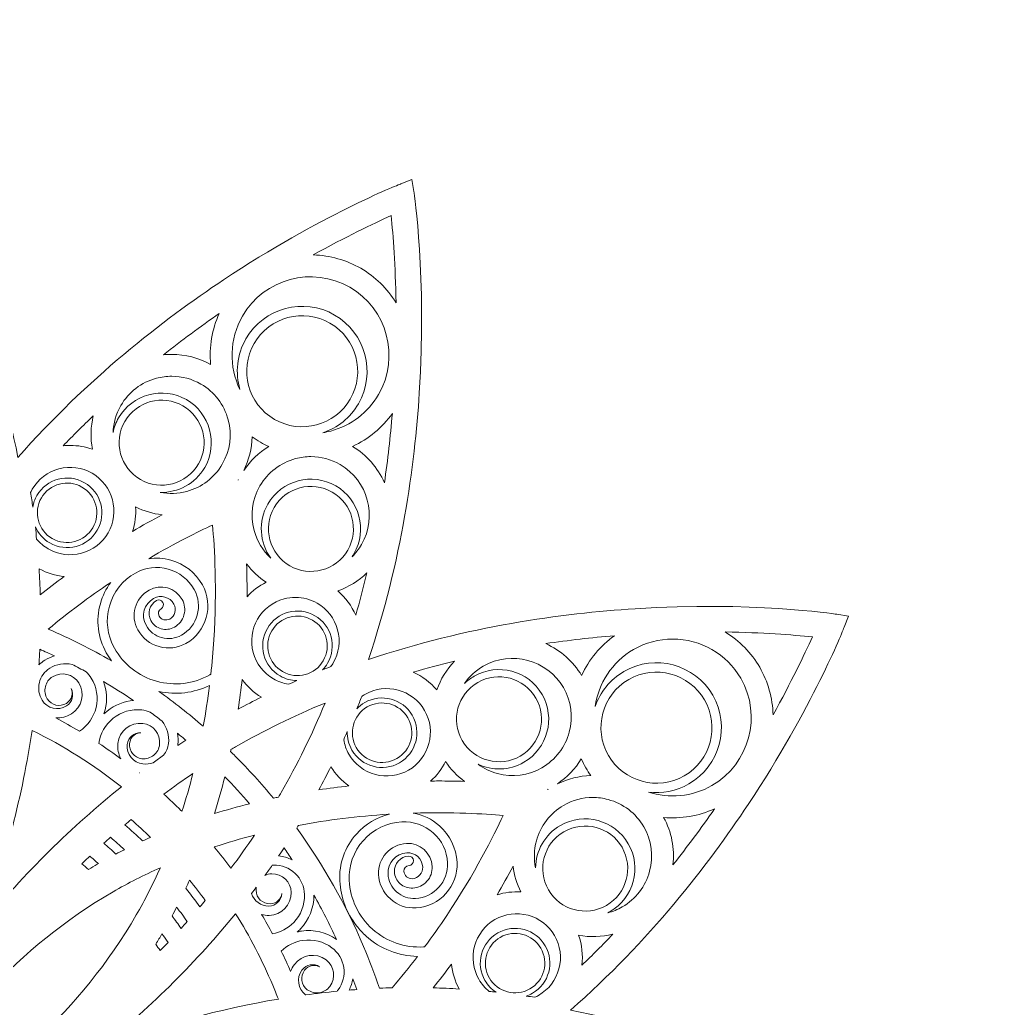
# Model space of a CAD drawing. Header units: millimetres. Extents: x -93 to 1481, y -1464 to 298.
# Drawn here: x 1165.3 to 1481.1, y -673.5 to -357.7 of the extents above; entities that cross this region are included whole.
import ezdxf

# ---------------------------------------------------------------- set-up
doc = ezdxf.new("R2010")
doc.units = ezdxf.units.MM
doc.header["$MEASUREMENT"] = 0
doc.layers.add('Layer 1', color=7, linetype='Continuous')

msp = doc.modelspace()

# ---------------------------------------------------------------- linework, layer by layer
at = {"layer": 'Layer 1', "lineweight": 0}
for points, knots in [([(1478.11, -736.31), (1477.25, -735.62), (1456.69, -719.22), (1423.19, -702.57), (1402.43, -692.26), (1373.94, -680.62), (1341.27, -674.07), (1366.29, -652.07), (1385.15, -627.74), (1397.96, -608.43), (1418.65, -577.26), (1428.25, -552.78), (1428.65, -551.75), (1428.65, -551.75), (1430.03, -548.2), (1430.03, -548.2), (1430.03, -548.2), (1426.27, -547.62), (1426.27, -547.62), (1425.18, -547.45), (1399.17, -543.52), (1361.83, -545.86), (1338.7, -547.3), (1308.21, -551.47), (1276.64, -562.13), (1287.3, -530.57), (1291.47, -500.07), (1292.92, -476.94), (1295.25, -439.6), (1291.33, -413.6), (1291.16, -412.51), (1291.16, -412.51), (1290.58, -408.74), (1290.58, -408.74), (1290.58, -408.74), (1287.03, -410.12), (1287.03, -410.12), (1286, -410.52), (1261.51, -420.12), (1230.34, -440.81), (1211.03, -453.63), (1186.71, -472.49), (1164.7, -497.51), (1158.15, -464.84), (1146.52, -436.34), (1136.2, -415.59), (1119.55, -382.09), (1103.15, -361.53), (1102.46, -360.67), (1102.46, -360.67), (1100.08, -357.7), (1100.08, -357.7), (1100.08, -357.7), (1097.69, -360.67), (1097.69, -360.67), (1097, -361.53), (1080.6, -382.09), (1063.95, -415.59), (1053.63, -436.34), (1042, -464.84), (1035.45, -497.51), (1013.44, -472.49), (989.12, -453.63), (969.81, -440.81), (938.64, -420.12), (914.15, -410.52), (913.13, -410.12), (913.13, -410.12), (909.58, -408.74), (909.58, -408.74), (909.58, -408.74), (908.99, -412.51), (908.99, -412.51), (908.83, -413.6), (904.9, -439.6), (907.23, -476.94), (908.68, -500.07), (912.85, -530.57), (923.51, -562.13), (891.94, -551.47), (861.45, -547.3), (838.32, -545.86), (800.98, -543.52), (774.97, -547.45), (773.88, -547.62), (773.88, -547.62), (770.12, -548.2), (770.12, -548.2), (770.12, -548.2), (771.5, -551.75), (771.5, -551.75), (771.9, -552.78), (781.5, -577.26), (802.19, -608.43), (815.01, -627.74), (833.86, -652.07), (858.88, -674.07), (826.21, -680.62), (797.72, -692.26), (776.96, -702.57), (743.46, -719.22), (722.9, -735.62), (722.04, -736.31), (722.04, -736.31), (719.08, -738.7), (719.08, -738.7), (719.08, -738.7), (722.04, -741.08), (722.04, -741.08), (722.9, -741.77), (743.46, -758.18), (776.96, -774.83), (806.03, -789.27), (850.27, -806.33), (899.92, -808.34), (899.92, -808.34), (945.86, -877.05), (945.86, -877.05), (945.86, -877.05), (945.86, -931.78), (945.86, -931.78), (945.86, -931.78), (945.94, -931.78), (945.94, -931.78), (945.94, -931.78), (945.94, -931.83), (945.94, -931.83), (945.94, -931.83), (963.04, -931.83), (963.04, -931.83), (963.04, -931.83), (963.04, -877.09), (963.04, -877.09), (963.04, -877.09), (969.84, -867.27), (969.84, -867.27), (969.83, -867.8), (969.83, -868.32), (969.83, -868.85), (969.83, -880.19), (972.42, -890.94), (977.6, -901.11), (982.79, -911.28), (990.42, -919.3), (1000.48, -925.17), (1001.13, -925.55), (1001.78, -925.92), (1002.44, -926.27), (1012.04, -931.45), (1022.84, -934.03), (1034.83, -934.03), (1046.62, -934.03), (1057.61, -931.37), (1067.8, -926.05), (1077.99, -920.74), (1085.86, -912.91), (1091.41, -902.56), (1092.78, -900.02), (1093.97, -897.4), (1095, -894.69), (1095.96, -897.28), (1097.07, -899.8), (1098.33, -902.25), (1103.62, -912.54), (1111.45, -920.4), (1121.82, -925.83), (1121.83, -925.84), (1121.84, -925.85), (1121.86, -925.85), (1121.87, -925.86), (1121.89, -925.87), (1121.9, -925.88), (1132.27, -931.31), (1143.81, -934.03), (1156.5, -934.03), (1165.9, -934.03), (1175.07, -932.34), (1184, -928.96), (1184.1, -928.93), (1184.19, -928.89), (1184.28, -928.85), (1184.28, -928.85), (1183.16, -931.78), (1183.16, -931.78), (1183.16, -931.78), (1183.26, -931.78), (1183.26, -931.78), (1183.26, -931.78), (1183.24, -931.83), (1183.24, -931.83), (1183.24, -931.83), (1201.4, -931.83), (1201.4, -931.83), (1201.4, -931.83), (1215.59, -892.69), (1215.59, -892.69), (1215.59, -892.69), (1269.56, -892.69), (1269.56, -892.69), (1269.56, -892.69), (1284.61, -931.78), (1284.61, -931.78), (1284.61, -931.78), (1284.68, -931.78), (1284.68, -931.78), (1284.68, -931.78), (1284.7, -931.83), (1284.7, -931.83), (1284.7, -931.83), (1304.18, -931.83), (1304.18, -931.83), (1304.18, -931.83), (1252.52, -805.6), (1252.52, -805.6), (1252.72, -805.63), (1252.92, -805.66), (1253.13, -805.69), (1253.12, -805.68), (1253.11, -805.67), (1253.1, -805.65), (1265.17, -807.47), (1277.72, -808.53), (1290.58, -808.53), (1344.12, -808.53), (1392.25, -790.2), (1423.19, -774.83), (1456.69, -758.18), (1477.25, -741.77), (1478.11, -741.08), (1478.11, -741.08), (1481.08, -738.7), (1481.08, -738.7), (1481.08, -738.7), (1478.11, -736.31), (1478.11, -736.31)], [0, 0, 0, 0, 1, 1, 1, 2, 2, 2, 3, 3, 3, 4, 4, 4, 5, 5, 5, 6, 6, 6, 7, 7, 7, 8, 8, 8, 9, 9, 9, 10, 10, 10, 11, 11, 11, 12, 12, 12, 13, 13, 13, 14, 14, 14, 15, 15, 15, 16, 16, 16, 17, 17, 17, 18, 18, 18, 19, 19, 19, 20, 20, 20, 21, 21, 21, 22, 22, 22, 23, 23, 23, 24, 24, 24, 25, 25, 25, 26, 26, 26, 27, 27, 27, 28, 28, 28, 29, 29, 29, 30, 30, 30, 31, 31, 31, 32, 32, 32, 33, 33, 33, 34, 34, 34, 35, 35, 35, 36, 36, 36, 37, 37, 37, 38, 38, 38, 39, 39, 39, 40, 40, 40, 41, 41, 41, 42, 42, 42, 43, 43, 43, 44, 44, 44, 45, 45, 45, 46, 46, 46, 47, 47, 47, 48, 48, 48, 49, 49, 49, 50, 50, 50, 51, 51, 51, 52, 52, 52, 53, 53, 53, 54, 54, 54, 55, 55, 55, 56, 56, 56, 57, 57, 57, 58, 58, 58, 59, 59, 59, 60, 60, 60, 61, 61, 61, 62, 62, 62, 63, 63, 63, 64, 64, 64, 65, 65, 65, 66, 66, 66, 67, 67, 67, 68, 68, 68, 69, 69, 69, 70, 70, 70, 71, 71, 71, 72, 72, 72, 73, 73, 73, 74, 74, 74, 75, 75, 75, 76, 76, 76, 77, 77, 77, 78, 78, 78, 78]), ([(1283.92, -420.27), (1284.58, -426.66), (1285.3, -436.17), (1285.48, -448.11), (1282.69, -443.58), (1278.79, -439.75), (1274.2, -437.1), (1269.6, -434.44), (1264.38, -432.98), (1259.04, -432.83), (1269.46, -427.02), (1278.06, -422.9), (1283.92, -420.27)], [0, 0, 0, 0, 1, 1, 1, 2, 2, 2, 3, 3, 3, 4, 4, 4, 4]), ([(1236.45, -452.34), (1243.36, -440.36), (1258.73, -436.25), (1270.7, -443.16), (1282.68, -450.07), (1286.8, -465.44), (1279.88, -477.41), (1276.54, -483.21), (1271.13, -487.35), (1264.65, -489.09), (1263.82, -489.31), (1262.98, -489.49), (1262.14, -489.63), (1266.75, -488.07), (1270.85, -484.9), (1273.47, -480.36), (1279.19, -470.45), (1275.78, -457.74), (1265.87, -452.02), (1255.97, -446.3), (1243.26, -449.71), (1237.54, -459.61), (1234.59, -464.71), (1234.07, -470.55), (1235.6, -475.79), (1232.12, -468.57), (1232.15, -459.8), (1236.45, -452.34)], [0, 0, 0, 0, 1, 1, 1, 2, 2, 2, 3, 3, 3, 4, 4, 4, 5, 5, 5, 6, 6, 6, 7, 7, 7, 8, 8, 8, 9, 9, 9, 9]), ([(1229, -451.53), (1226.68, -456.61), (1225.72, -462.25), (1226.24, -467.81), (1222.45, -465.71), (1218.16, -464.6), (1213.79, -464.6), (1212.92, -464.6), (1212.06, -464.64), (1211.2, -464.73), (1216.96, -460.17), (1222.92, -455.75), (1229, -451.53)], [0, 0, 0, 0, 1, 1, 1, 2, 2, 2, 3, 3, 3, 4, 4, 4, 4]), ([(1240.13, -461.11), (1245.03, -452.64), (1255.9, -449.72), (1264.37, -454.62), (1272.85, -459.51), (1275.76, -470.38), (1270.87, -478.86), (1265.98, -487.33), (1255.1, -490.24), (1246.63, -485.35), (1238.16, -480.46), (1235.24, -469.59), (1240.13, -461.11)], [0, 0, 0, 0, 1, 1, 1, 2, 2, 2, 3, 3, 3, 4, 4, 4, 4]), ([(1197.55, -480.94), (1200.04, -476.62), (1204.08, -473.52), (1208.92, -472.23), (1210.54, -471.79), (1212.18, -471.58), (1213.81, -471.58), (1217.05, -471.58), (1220.25, -472.43), (1223.13, -474.09), (1223.13, -474.09), (1223.13, -474.09), (1223.13, -474.09), (1227.45, -476.59), (1230.54, -480.63), (1231.84, -485.46), (1233.14, -490.3), (1232.48, -495.34), (1229.98, -499.67), (1227.48, -503.99), (1223.44, -507.09), (1218.61, -508.38), (1215.79, -509.14), (1212.91, -509.22), (1210.13, -508.68), (1215.78, -508.83), (1221.33, -505.97), (1224.35, -500.75), (1228.72, -493.17), (1226.12, -483.44), (1218.54, -479.06), (1210.96, -474.69), (1201.23, -477.29), (1196.85, -484.87), (1195.98, -486.38), (1195.39, -487.97), (1195.06, -489.58), (1195.17, -486.63), (1195.97, -483.67), (1197.55, -480.94)], [0, 0, 0, 0, 1, 1, 1, 2, 2, 2, 3, 3, 3, 4, 4, 4, 5, 5, 5, 6, 6, 6, 7, 7, 7, 8, 8, 8, 9, 9, 9, 10, 10, 10, 11, 11, 11, 12, 12, 12, 13, 13, 13, 13]), ([(1198.84, -486.02), (1202.58, -479.54), (1210.9, -477.31), (1217.39, -481.05), (1223.87, -484.8), (1226.1, -493.12), (1222.36, -499.6), (1218.61, -506.09), (1210.29, -508.32), (1203.81, -504.57), (1197.32, -500.83), (1195.09, -492.51), (1198.84, -486.02)], [0, 0, 0, 0, 1, 1, 1, 2, 2, 2, 3, 3, 3, 4, 4, 4, 4]), ([(1188.76, -484.21), (1187.9, -487.71), (1187.8, -491.33), (1188.46, -494.92), (1186.2, -494.1), (1183.83, -493.69), (1181.4, -493.69), (1180.64, -493.69), (1179.88, -493.73), (1179.12, -493.81), (1182.22, -490.58), (1185.45, -487.36), (1188.76, -484.21)], [0, 0, 0, 0, 1, 1, 1, 2, 2, 2, 3, 3, 3, 4, 4, 4, 4]), ([(1281.76, -505.59), (1279.66, -500.79), (1276.15, -496.76), (1271.58, -493.99), (1276.66, -491.66), (1281.06, -488.01), (1284.3, -483.46), (1283.69, -490.88), (1282.84, -498.29), (1281.76, -505.59)], [0, 0, 0, 0, 1, 1, 1, 2, 2, 2, 3, 3, 3, 3]), ([(1239.47, -490.94), (1240.33, -491.56), (1241.22, -492.13), (1242.13, -492.65), (1242.99, -493.15), (1243.89, -493.62), (1244.8, -494.03), (1241.63, -495.97), (1238.92, -498.56), (1236.85, -501.65), (1238.49, -498.31), (1239.39, -494.67), (1239.47, -490.94)], [0, 0, 0, 0, 1, 1, 1, 2, 2, 2, 3, 3, 3, 4, 4, 4, 4]), ([(1274.44, -525.34), (1273.59, -526.8), (1272.58, -528.1), (1271.44, -529.24), (1271.64, -528.93), (1271.85, -528.61), (1272.04, -528.28), (1276.41, -520.7), (1273.81, -510.98), (1266.23, -506.6), (1258.65, -502.22), (1248.92, -504.83), (1244.54, -512.41), (1241.32, -517.99), (1241.89, -524.74), (1245.44, -529.66), (1242.9, -527.29), (1241.07, -524.26), (1240.14, -520.82), (1238.85, -515.98), (1239.51, -510.94), (1242, -506.61), (1244.5, -502.29), (1248.54, -499.19), (1253.38, -497.9), (1254.98, -497.47), (1256.63, -497.25), (1258.27, -497.25), (1261.52, -497.25), (1264.74, -498.12), (1267.58, -499.76), (1276.52, -504.92), (1279.6, -516.39), (1274.44, -525.34)], [0, 0, 0, 0, 1, 1, 1, 2, 2, 2, 3, 3, 3, 4, 4, 4, 5, 5, 5, 6, 6, 6, 7, 7, 7, 8, 8, 8, 9, 9, 9, 10, 10, 10, 11, 11, 11, 11]), ([(1169.28, -507.67), (1171.15, -504.45), (1174.16, -502.14), (1177.76, -501.17), (1181.37, -500.21), (1185.13, -500.7), (1188.36, -502.56), (1195.02, -506.41), (1197.32, -514.97), (1193.47, -521.63), (1191.61, -524.86), (1188.59, -527.17), (1184.99, -528.13), (1181.38, -529.1), (1177.62, -528.61), (1174.39, -526.74), (1172.96, -525.92), (1171.7, -524.86), (1170.65, -523.59), (1170.53, -522.31), (1170.39, -521.02), (1170.24, -519.72), (1171.16, -521.8), (1172.72, -523.61), (1174.83, -524.84), (1180.14, -527.9), (1186.95, -526.07), (1190.01, -520.77), (1193.08, -515.46), (1191.25, -508.65), (1185.94, -505.59), (1180.64, -502.52), (1173.83, -504.35), (1170.76, -509.66), (1170.08, -510.84), (1169.64, -512.1), (1169.43, -513.38), (1169.21, -511.83), (1168.99, -510.27), (1168.74, -508.72), (1168.91, -508.35), (1169.09, -508), (1169.28, -507.67)], [0, 0, 0, 0, 1, 1, 1, 2, 2, 2, 3, 3, 3, 4, 4, 4, 5, 5, 5, 6, 6, 6, 7, 7, 7, 8, 8, 8, 9, 9, 9, 10, 10, 10, 11, 11, 11, 12, 12, 12, 13, 13, 13, 14, 14, 14, 14]), ([(1172.16, -510.46), (1174.78, -505.92), (1180.6, -504.36), (1185.14, -506.98), (1189.68, -509.6), (1191.24, -515.43), (1188.62, -519.96), (1186, -524.5), (1180.17, -526.06), (1175.63, -523.44), (1171.1, -520.82), (1169.53, -515), (1172.16, -510.46)], [0, 0, 0, 0, 1, 1, 1, 2, 2, 2, 3, 3, 3, 4, 4, 4, 4]), ([(1235.03, -504.78), (1235.06, -504.73), (1235.1, -504.68), (1235.13, -504.63), (1235.11, -504.68), (1235.08, -504.72), (1235.06, -504.77), (1235.06, -504.77), (1235.03, -504.78), (1235.03, -504.78)], [0, 0, 0, 0, 1, 1, 1, 2, 2, 2, 3, 3, 3, 3]), ([(1251.5, -532.11), (1245.02, -528.36), (1242.79, -520.04), (1246.53, -513.56), (1250.27, -507.07), (1258.59, -504.84), (1265.08, -508.59), (1271.56, -512.33), (1273.79, -520.65), (1270.05, -527.14), (1266.31, -533.62), (1257.98, -535.85), (1251.5, -532.11)], [0, 0, 0, 0, 1, 1, 1, 2, 2, 2, 3, 3, 3, 4, 4, 4, 4]), ([(1202.29, -513.33), (1204.94, -514.65), (1207.8, -515.5), (1210.73, -515.84), (1207.59, -517.52), (1204.44, -519.3), (1201.32, -521.14), (1202.14, -518.62), (1202.47, -515.98), (1202.29, -513.33)], [0, 0, 0, 0, 1, 1, 1, 2, 2, 2, 3, 3, 3, 3]), ([(1202.22, -534.45), (1205.43, -532.64), (1209.15, -532.2), (1212.7, -533.19), (1216.24, -534.19), (1219.19, -536.5), (1221, -539.71), (1223.89, -544.87), (1222.06, -551.42), (1216.9, -554.32), (1214.97, -555.41), (1212.73, -555.68), (1210.6, -555.08), (1208.47, -554.48), (1206.7, -553.09), (1205.62, -551.16), (1203.91, -548.12), (1204.99, -544.25), (1208.03, -542.55), (1210.32, -541.26), (1213.23, -542.07), (1214.52, -544.36), (1214.98, -545.18), (1215.09, -546.13), (1214.84, -547.03), (1214.59, -547.93), (1214, -548.68), (1213.18, -549.14), (1212.59, -549.47), (1211.92, -549.55), (1211.27, -549.37), (1210.63, -549.19), (1210.09, -548.77), (1209.76, -548.18), (1209.3, -547.36), (1209.6, -546.32), (1210.42, -545.86), (1211.14, -545.46), (1211.39, -544.54), (1210.99, -543.82), (1210.58, -543.1), (1209.67, -542.84), (1208.95, -543.25), (1206.68, -544.52), (1205.88, -547.39), (1207.15, -549.65), (1207.87, -550.94), (1209.05, -551.86), (1210.46, -552.26), (1211.88, -552.66), (1213.37, -552.48), (1214.65, -551.76), (1216.16, -550.91), (1217.26, -549.51), (1217.73, -547.84), (1218.2, -546.17), (1217.99, -544.41), (1217.13, -542.89), (1215.04, -539.16), (1210.3, -537.83), (1206.56, -539.93), (1202.08, -542.45), (1200.48, -548.15), (1203, -552.63), (1204.48, -555.26), (1206.89, -557.15), (1209.79, -557.97), (1212.7, -558.78), (1215.74, -558.42), (1218.37, -556.94), (1224.97, -553.23), (1227.32, -544.84), (1223.61, -538.24), (1221.41, -534.33), (1217.83, -531.51), (1213.51, -530.3), (1211.17, -529.65), (1208.78, -529.51), (1206.45, -529.87), (1215.03, -524.81), (1222.25, -521.24), (1226.86, -519.11), (1227.51, -526.3), (1228.28, -539.56), (1227.26, -555.76), (1227.02, -559.47), (1226.7, -563.17), (1226.3, -566.84), (1226.19, -566.88), (1226.08, -566.92), (1225.98, -566.97), (1220.77, -569.9), (1214.73, -570.63), (1208.97, -569.01), (1203.21, -567.4), (1198.43, -563.64), (1195.5, -558.43), (1193.19, -554.33), (1192.62, -549.57), (1193.89, -545.05), (1195.16, -540.52), (1198.12, -536.75), (1202.22, -534.45)], [0, 0, 0, 0, 1, 1, 1, 2, 2, 2, 3, 3, 3, 4, 4, 4, 5, 5, 5, 6, 6, 6, 7, 7, 7, 8, 8, 8, 9, 9, 9, 10, 10, 10, 11, 11, 11, 12, 12, 12, 13, 13, 13, 14, 14, 14, 15, 15, 15, 16, 16, 16, 17, 17, 17, 18, 18, 18, 19, 19, 19, 20, 20, 20, 21, 21, 21, 22, 22, 22, 23, 23, 23, 24, 24, 24, 25, 25, 25, 26, 26, 26, 27, 27, 27, 28, 28, 28, 29, 29, 29, 30, 30, 30, 31, 31, 31, 32, 32, 32, 33, 33, 33, 34, 34, 34, 34]), ([(1171.42, -533.1), (1173.94, -534.46), (1176.68, -535.29), (1179.49, -535.54), (1176.88, -537.45), (1174.31, -539.43), (1171.8, -541.42), (1171.72, -538.68), (1171.6, -535.89), (1171.42, -533.1)], [0, 0, 0, 0, 1, 1, 1, 2, 2, 2, 3, 3, 3, 3]), ([(1237.75, -531.56), (1239.48, -533.84), (1241.6, -535.82), (1244.01, -537.42), (1241.69, -538.56), (1239.61, -540.12), (1237.87, -542.03), (1237.9, -538.52), (1237.86, -535.02), (1237.75, -531.56)], [0, 0, 0, 0, 1, 1, 1, 2, 2, 2, 3, 3, 3, 3]), ([(1266.87, -540.19), (1270.36, -538.94), (1273.55, -536.95), (1276.19, -534.38), (1275.09, -538.96), (1273.88, -543.49), (1272.6, -547.91), (1271.32, -544.94), (1269.36, -542.29), (1266.87, -540.19)], [0, 0, 0, 0, 1, 1, 1, 2, 2, 2, 3, 3, 3, 3]), ([(1174.39, -552.37), (1180.7, -547.12), (1187.39, -542.12), (1194.31, -537.49), (1192.83, -539.49), (1191.7, -541.77), (1191.01, -544.24), (1189.52, -549.54), (1190.19, -555.1), (1192.88, -559.9), (1193.4, -560.82), (1193.97, -561.7), (1194.59, -562.53), (1188.08, -558.76), (1181.34, -555.37), (1174.39, -552.37)], [0, 0, 0, 0, 1, 1, 1, 2, 2, 2, 3, 3, 3, 4, 4, 4, 5, 5, 5, 5]), ([(1263.62, -563.27), (1266.68, -557.96), (1264.86, -551.15), (1259.55, -548.09), (1254.25, -545.02), (1247.44, -546.85), (1244.37, -552.15), (1241.31, -557.46), (1243.13, -564.27), (1248.44, -567.33), (1250.13, -568.31), (1251.97, -568.79), (1253.8, -568.82), (1252.91, -569.2), (1252.03, -569.59), (1251.15, -569.99), (1249.46, -569.72), (1247.84, -569.15), (1246.35, -568.29), (1243.12, -566.43), (1240.82, -563.41), (1239.85, -559.81), (1238.88, -556.2), (1239.38, -552.44), (1241.24, -549.21), (1243.1, -545.99), (1246.11, -543.68), (1249.72, -542.72), (1250.92, -542.39), (1252.14, -542.23), (1253.37, -542.23), (1255.79, -542.23), (1258.19, -542.88), (1260.31, -544.1), (1263.54, -545.96), (1265.84, -548.98), (1266.81, -552.58), (1267.78, -556.19), (1267.28, -559.95), (1265.42, -563.18), (1265.42, -563.18), (1265.42, -563.18), (1265.42, -563.18), (1265.2, -563.56), (1264.95, -563.95), (1264.67, -564.33), (1263.79, -564.67), (1262.92, -565.02), (1262.04, -565.37), (1262.64, -564.75), (1263.17, -564.04), (1263.62, -563.27)], [0, 0, 0, 0, 1, 1, 1, 2, 2, 2, 3, 3, 3, 4, 4, 4, 5, 5, 5, 6, 6, 6, 7, 7, 7, 8, 8, 8, 9, 9, 9, 10, 10, 10, 11, 11, 11, 12, 12, 12, 13, 13, 13, 14, 14, 14, 15, 15, 15, 16, 16, 16, 17, 17, 17, 17]), ([(1249.24, -565.94), (1244.7, -563.32), (1243.14, -557.5), (1245.76, -552.96), (1248.38, -548.42), (1254.21, -546.86), (1258.75, -549.48), (1263.29, -552.1), (1264.85, -557.92), (1262.23, -562.46), (1259.61, -567), (1253.78, -568.56), (1249.24, -565.94)], [0, 0, 0, 0, 1, 1, 1, 2, 2, 2, 3, 3, 3, 4, 4, 4, 4]), ([(1355.31, -554.47), (1350.76, -557.71), (1347.12, -562.11), (1344.78, -567.19), (1342.1, -562.72), (1338.04, -559.15), (1333.29, -557), (1340.56, -555.93), (1347.93, -555.08), (1355.31, -554.47)], [0, 0, 0, 0, 1, 1, 1, 2, 2, 2, 3, 3, 3, 3]), ([(1361.36, -558.89), (1365.16, -556.7), (1369.48, -555.54), (1373.85, -555.54), (1382.81, -555.54), (1391.15, -560.34), (1395.61, -568.07), (1402.53, -580.04), (1398.41, -595.41), (1386.43, -602.32), (1380.03, -606.02), (1372.65, -606.56), (1366.11, -604.43), (1370.45, -604.98), (1374.99, -604.17), (1379.06, -601.82), (1388.97, -596.1), (1392.37, -583.39), (1386.65, -573.48), (1380.93, -563.58), (1368.22, -560.17), (1358.31, -565.89), (1353.81, -568.49), (1350.65, -572.54), (1349.08, -577.11), (1350.13, -569.74), (1354.42, -562.9), (1361.36, -558.89)], [0, 0, 0, 0, 1, 1, 1, 2, 2, 2, 3, 3, 3, 4, 4, 4, 5, 5, 5, 6, 6, 6, 7, 7, 7, 8, 8, 8, 9, 9, 9, 9]), ([(1418.5, -554.86), (1415.88, -560.72), (1411.75, -569.31), (1405.94, -579.74), (1405.79, -574.42), (1404.32, -569.16), (1401.67, -564.57), (1399.03, -559.98), (1395.2, -556.08), (1390.66, -553.29), (1402.61, -553.47), (1412.11, -554.2), (1418.5, -554.86)], [0, 0, 0, 0, 1, 1, 1, 2, 2, 2, 3, 3, 3, 4, 4, 4, 4]), ([(1171.66, -558.82), (1173.24, -559.5), (1174.81, -560.21), (1176.36, -560.93), (1175.29, -561.25), (1174.25, -561.71), (1173.27, -562.31), (1172.58, -562.74), (1171.96, -563.23), (1171.39, -563.79), (1171.5, -562.13), (1171.59, -560.47), (1171.66, -558.82)], [0, 0, 0, 0, 1, 1, 1, 2, 2, 2, 3, 3, 3, 4, 4, 4, 4]), ([(1313.37, -564.21), (1322.31, -559.05), (1333.78, -562.12), (1338.94, -571.07), (1341.44, -575.39), (1342.1, -580.43), (1340.81, -585.27), (1339.51, -590.11), (1336.41, -594.15), (1332.09, -596.64), (1327.77, -599.14), (1322.72, -599.8), (1317.88, -598.51), (1315.62, -597.9), (1313.53, -596.89), (1311.69, -595.56), (1316.23, -597.66), (1321.68, -597.6), (1326.32, -594.92), (1333.9, -590.54), (1336.51, -580.81), (1332.13, -573.23), (1327.76, -565.65), (1318.03, -563.05), (1310.45, -567.42), (1309.29, -568.09), (1308.25, -568.89), (1307.33, -569.78), (1308.86, -567.56), (1310.89, -565.64), (1313.37, -564.21)], [0, 0, 0, 0, 1, 1, 1, 2, 2, 2, 3, 3, 3, 4, 4, 4, 5, 5, 5, 6, 6, 6, 7, 7, 7, 8, 8, 8, 9, 9, 9, 10, 10, 10, 10]), ([(1184.31, -584.98), (1181.85, -583.5), (1179.35, -582.09), (1176.81, -580.74), (1178.49, -580.83), (1180.21, -580.42), (1181.75, -579.47), (1185.14, -577.39), (1186.19, -572.94), (1184.11, -569.55), (1182.35, -566.7), (1178.61, -565.81), (1175.76, -567.57), (1174.58, -568.29), (1173.76, -569.43), (1173.45, -570.77), (1173.13, -572.11), (1173.35, -573.49), (1174.07, -574.66), (1175.35, -576.74), (1178.08, -577.39), (1180.16, -576.11), (1181.03, -575.57), (1181.65, -574.72), (1181.88, -573.73), (1182.07, -572.93), (1182, -572.12), (1181.7, -571.38), (1182.72, -573.32), (1182.07, -575.75), (1180.18, -576.92), (1177.53, -578.55), (1174.05, -577.73), (1172.42, -575.08), (1171.38, -573.39), (1171.06, -571.4), (1171.52, -569.47), (1171.97, -567.54), (1173.16, -565.91), (1174.84, -564.86), (1176.99, -563.54), (1179.51, -563.12), (1181.96, -563.65), (1183.49, -564.42), (1185, -565.22), (1186.5, -566.03), (1187.12, -566.61), (1187.67, -567.28), (1188.13, -568.02), (1189.87, -570.85), (1190.41, -574.19), (1189.64, -577.42), (1188.9, -580.56), (1187.01, -583.23), (1184.31, -584.98)], [0, 0, 0, 0, 1, 1, 1, 2, 2, 2, 3, 3, 3, 4, 4, 4, 5, 5, 5, 6, 6, 6, 7, 7, 7, 8, 8, 8, 9, 9, 9, 10, 10, 10, 11, 11, 11, 12, 12, 12, 13, 13, 13, 14, 14, 14, 15, 15, 15, 16, 16, 16, 17, 17, 17, 18, 18, 18, 18]), ([(1304.13, -562.65), (1301.63, -565.25), (1299.73, -568.34), (1298.51, -571.78), (1296.46, -569.35), (1293.87, -567.42), (1290.97, -566.14), (1295.28, -564.89), (1299.68, -563.72), (1304.13, -562.65)], [0, 0, 0, 0, 1, 1, 1, 2, 2, 2, 3, 3, 3, 3]), ([(1359.81, -568.49), (1368.29, -563.59), (1379.16, -566.51), (1384.05, -574.98), (1388.95, -583.46), (1386.03, -594.33), (1377.56, -599.22), (1369.09, -604.11), (1358.21, -601.2), (1353.32, -592.73), (1348.43, -584.25), (1351.34, -573.38), (1359.81, -568.49)], [0, 0, 0, 0, 1, 1, 1, 2, 2, 2, 3, 3, 3, 4, 4, 4, 4]), ([(1236.3, -568.43), (1237.94, -570.71), (1240.02, -572.64), (1242.45, -574.11), (1239.95, -575.36), (1237.48, -576.64), (1235.06, -577.95), (1235.53, -574.81), (1235.95, -571.62), (1236.3, -568.43)], [0, 0, 0, 0, 1, 1, 1, 2, 2, 2, 3, 3, 3, 3]), ([(1311.6, -569.41), (1318.08, -565.67), (1326.4, -567.9), (1330.15, -574.38), (1333.89, -580.87), (1331.66, -589.19), (1325.17, -592.93), (1318.69, -596.67), (1310.37, -594.44), (1306.63, -587.96), (1302.88, -581.48), (1305.11, -573.15), (1311.6, -569.41)], [0, 0, 0, 0, 1, 1, 1, 2, 2, 2, 3, 3, 3, 4, 4, 4, 4]), ([(1192, -569.14), (1195.27, -571.06), (1198.48, -573.07), (1201.63, -575.19), (1198.58, -575.43), (1195.67, -576.58), (1193.23, -578.53), (1192.86, -578.83), (1192.51, -579.14), (1192.17, -579.46), (1192.32, -579.02), (1192.45, -578.57), (1192.56, -578.11), (1193.28, -575.09), (1193.08, -571.98), (1192, -569.14)], [0, 0, 0, 0, 1, 1, 1, 2, 2, 2, 3, 3, 3, 4, 4, 4, 5, 5, 5, 5]), ([(1223.89, -583.42), (1219.33, -579.48), (1214.61, -575.77), (1209.72, -572.28), (1215.2, -573.46), (1220.83, -572.8), (1225.88, -570.4), (1225.33, -574.78), (1224.67, -579.14), (1223.89, -583.42)], [0, 0, 0, 0, 1, 1, 1, 2, 2, 2, 3, 3, 3, 3]), ([(1294.6, -578.34), (1298.45, -585.01), (1296.16, -593.56), (1289.49, -597.41), (1286.26, -599.27), (1282.5, -599.77), (1278.89, -598.8), (1275.29, -597.83), (1272.28, -595.52), (1270.41, -592.3), (1269.59, -590.87), (1269.03, -589.32), (1268.75, -587.7), (1269.15, -586.83), (1269.53, -585.94), (1269.92, -585.06), (1269.85, -587.08), (1270.31, -589.14), (1271.4, -591.02), (1274.46, -596.33), (1281.27, -598.15), (1286.58, -595.09), (1291.89, -592.02), (1293.71, -585.21), (1290.65, -579.91), (1287.58, -574.6), (1280.77, -572.78), (1275.47, -575.84), (1274.52, -576.38), (1273.69, -577.05), (1272.98, -577.8), (1273.51, -576.49), (1274.03, -575.18), (1274.53, -573.86), (1274.86, -573.63), (1275.19, -573.42), (1275.53, -573.23), (1275.53, -573.23), (1275.53, -573.23), (1275.53, -573.23), (1282.19, -569.38), (1290.75, -571.67), (1294.6, -578.34)], [0, 0, 0, 0, 1, 1, 1, 2, 2, 2, 3, 3, 3, 4, 4, 4, 5, 5, 5, 6, 6, 6, 7, 7, 7, 8, 8, 8, 9, 9, 9, 10, 10, 10, 11, 11, 11, 12, 12, 12, 13, 13, 13, 14, 14, 14, 14]), ([(1276.27, -577.23), (1280.81, -574.61), (1286.63, -576.17), (1289.25, -580.71), (1291.88, -585.25), (1290.31, -591.08), (1285.78, -593.7), (1281.24, -596.32), (1275.41, -594.76), (1272.79, -590.22), (1270.17, -585.68), (1271.73, -579.85), (1276.27, -577.23)], [0, 0, 0, 0, 1, 1, 1, 2, 2, 2, 3, 3, 3, 4, 4, 4, 4]), ([(1197.54, -593.77), (1195.25, -592.09), (1192.93, -590.47), (1190.56, -588.91), (1190.99, -585.73), (1192.59, -582.89), (1195.1, -580.87), (1197.7, -578.79), (1200.94, -577.85), (1204.25, -578.21), (1205.19, -578.32), (1206.09, -578.55), (1206.94, -578.91), (1208.18, -579.81), (1209.41, -580.73), (1210.63, -581.66), (1210.66, -581.7), (1210.69, -581.73), (1210.72, -581.77), (1212.34, -583.78), (1213.07, -586.3), (1212.79, -588.87), (1212.63, -590.28), (1212.08, -591.58), (1211.22, -592.67), (1210.1, -593.45), (1208.98, -594.25), (1207.87, -595.05), (1206.83, -595.42), (1205.72, -595.56), (1204.6, -595.43), (1201.51, -595.09), (1199.27, -592.3), (1199.61, -589.21), (1199.85, -587), (1201.78, -585.37), (1203.97, -585.46), (1203.17, -585.5), (1202.4, -585.79), (1201.77, -586.3), (1200.97, -586.94), (1200.46, -587.86), (1200.35, -588.88), (1200.08, -591.3), (1201.84, -593.49), (1204.26, -593.76), (1205.63, -593.91), (1206.98, -593.52), (1208.05, -592.66), (1209.13, -591.8), (1209.8, -590.57), (1209.95, -589.2), (1210.32, -585.87), (1207.91, -582.87), (1204.58, -582.5), (1200.63, -582.07), (1197.06, -584.93), (1196.63, -588.88), (1196.44, -590.63), (1196.79, -592.31), (1197.54, -593.77)], [0, 0, 0, 0, 1, 1, 1, 2, 2, 2, 3, 3, 3, 4, 4, 4, 5, 5, 5, 6, 6, 6, 7, 7, 7, 8, 8, 8, 9, 9, 9, 10, 10, 10, 11, 11, 11, 12, 12, 12, 13, 13, 13, 14, 14, 14, 15, 15, 15, 16, 16, 16, 17, 17, 17, 18, 18, 18, 19, 19, 19, 20, 20, 20, 20]), ([(1232.74, -590.85), (1233.23, -590.57), (1233.71, -590.28), (1234.19, -590), (1243.14, -584.84), (1252.75, -580.13), (1262.79, -575.98), (1258.65, -586.03), (1253.93, -595.64), (1248.77, -604.58), (1248.49, -605.07), (1248.21, -605.55), (1247.92, -606.03), (1247.42, -606.14), (1246.89, -606.25), (1246.33, -606.37), (1242.47, -601.71), (1238.35, -597.19), (1234.08, -592.91), (1233.62, -592.45), (1233.14, -591.98), (1232.61, -591.47), (1232.66, -591.26), (1232.7, -591.06), (1232.74, -590.85)], [0, 0, 0, 0, 1, 1, 1, 2, 2, 2, 3, 3, 3, 4, 4, 4, 5, 5, 5, 6, 6, 6, 7, 7, 7, 8, 8, 8, 8]), ([(1169.19, -584.71), (1179.31, -589.69), (1188.91, -595.74), (1197.75, -602.74), (1181.95, -615.35), (1166.92, -630.22), (1153.01, -647.01), (1160.77, -626.08), (1166.21, -605.16), (1169.19, -584.71)], [0, 0, 0, 0, 1, 1, 1, 2, 2, 2, 3, 3, 3, 3]), ([(1218.32, -587.88), (1217.45, -588.44), (1216.58, -589.02), (1215.72, -589.6), (1215.74, -589.46), (1215.76, -589.33), (1215.77, -589.19), (1215.9, -587.99), (1215.86, -586.8), (1215.66, -585.65), (1216.56, -586.38), (1217.44, -587.12), (1218.32, -587.88)], [0, 0, 0, 0, 1, 1, 1, 2, 2, 2, 3, 3, 3, 4, 4, 4, 4]), ([(1270.43, -602.46), (1267.21, -602.82), (1264, -603.24), (1260.83, -603.72), (1262.13, -601.3), (1263.42, -598.82), (1264.66, -596.32), (1266.16, -598.76), (1268.12, -600.84), (1270.43, -602.46)], [0, 0, 0, 0, 1, 1, 1, 2, 2, 2, 3, 3, 3, 3]), ([(1307.34, -601.03), (1304.59, -600.94), (1301.81, -600.89), (1299.02, -600.89), (1298.2, -600.89), (1297.37, -600.9), (1296.53, -600.91), (1298.51, -599.14), (1300.11, -597.02), (1301.28, -594.64), (1302.92, -597.1), (1304.97, -599.26), (1307.34, -601.03)], [0, 0, 0, 0, 1, 1, 1, 2, 2, 2, 3, 3, 3, 4, 4, 4, 4]), ([(1337.05, -601.8), (1340.14, -599.72), (1342.74, -597.01), (1344.68, -593.83), (1345.11, -594.79), (1345.59, -595.73), (1346.12, -596.64), (1346.62, -597.51), (1347.16, -598.36), (1347.75, -599.18), (1344.03, -599.27), (1340.39, -600.16), (1337.05, -601.8)], [0, 0, 0, 0, 1, 1, 1, 2, 2, 2, 3, 3, 3, 4, 4, 4, 4]), ([(1203.37, -598.26), (1203.41, -598.27), (1203.44, -598.28), (1203.48, -598.29), (1203.47, -598.3), (1203.45, -598.31), (1203.44, -598.32), (1203.42, -598.3), (1203.39, -598.28), (1203.37, -598.26)], [0, 0, 0, 0, 1, 1, 1, 2, 2, 2, 3, 3, 3, 3]), ([(1220.58, -598.51), (1219.53, -602.62), (1218.35, -606.67), (1217.07, -610.62), (1216.95, -610.5), (1216.84, -610.39), (1216.72, -610.27), (1214.97, -608.51), (1213.14, -606.77), (1211.3, -605.08), (1214.36, -602.81), (1217.47, -600.6), (1220.58, -598.51)], [0, 0, 0, 0, 1, 1, 1, 2, 2, 2, 3, 3, 3, 4, 4, 4, 4]), ([(1227.47, -611.31), (1228.66, -607.46), (1229.77, -603.51), (1230.76, -599.52), (1233.48, -602.31), (1236.14, -605.2), (1238.68, -608.16), (1234.87, -609.12), (1231.12, -610.17), (1227.47, -611.31)], [0, 0, 0, 0, 1, 1, 1, 2, 2, 2, 3, 3, 3, 3]), ([(1366.47, -629.73), (1365.18, -634.57), (1362.08, -638.61), (1357.76, -641.1), (1356.28, -641.96), (1354.73, -642.58), (1353.15, -642.99), (1353.39, -642.87), (1353.62, -642.74), (1353.86, -642.61), (1361.44, -638.23), (1364.04, -628.51), (1359.67, -620.92), (1355.29, -613.34), (1345.56, -610.74), (1337.98, -615.11), (1332.97, -618.01), (1330.13, -623.24), (1330.05, -628.65), (1329.48, -625.84), (1329.55, -622.9), (1330.32, -620.04), (1331.61, -615.2), (1334.71, -611.17), (1339.03, -608.67), (1341.88, -607.03), (1345.1, -606.16), (1348.35, -606.16), (1349.99, -606.16), (1351.63, -606.38), (1353.24, -606.81), (1358.08, -608.1), (1362.12, -611.2), (1364.61, -615.52), (1367.11, -619.85), (1367.77, -624.89), (1366.47, -629.73)], [0, 0, 0, 0, 1, 1, 1, 2, 2, 2, 3, 3, 3, 4, 4, 4, 5, 5, 5, 6, 6, 6, 7, 7, 7, 8, 8, 8, 9, 9, 9, 10, 10, 10, 11, 11, 11, 12, 12, 12, 12]), ([(1333.9, -603.6), (1333.96, -603.57), (1334.02, -603.54), (1334.07, -603.52), (1334.03, -603.55), (1333.98, -603.57), (1333.94, -603.6), (1333.94, -603.6), (1333.9, -603.6), (1333.9, -603.6)], [0, 0, 0, 0, 1, 1, 1, 2, 2, 2, 3, 3, 3, 3]), ([(1280.18, -667.1), (1278.66, -662.61), (1276.97, -658.14), (1275.13, -653.8), (1269.46, -640.4), (1262.27, -627.67), (1253.76, -615.94), (1253.94, -615.66), (1254.11, -615.37), (1254.29, -615.08), (1263.65, -613.33), (1273.31, -612.13), (1283.01, -611.52), (1283.15, -611.51), (1283.29, -611.5), (1283.43, -611.49), (1279.36, -612.47), (1275.67, -614.66), (1272.81, -617.84), (1269.1, -621.98), (1267.22, -627.31), (1267.51, -632.84), (1267.8, -638.14), (1269.67, -643.11), (1272.88, -647.19), (1273.8, -648.36), (1274.83, -649.46), (1275.96, -650.47), (1280.52, -654.55), (1286.27, -656.8), (1292.34, -656.94), (1289.71, -660.37), (1287.01, -663.72), (1284.24, -666.95), (1282.93, -666.99), (1281.59, -667.03), (1280.18, -667.1)], [0, 0, 0, 0, 1, 1, 1, 2, 2, 2, 3, 3, 3, 4, 4, 4, 5, 5, 5, 6, 6, 6, 7, 7, 7, 8, 8, 8, 9, 9, 9, 10, 10, 10, 11, 11, 11, 12, 12, 12, 12]), ([(1289.47, -624.89), (1286.86, -625.04), (1284.85, -627.28), (1284.98, -629.89), (1285.06, -631.37), (1285.71, -632.73), (1286.82, -633.72), (1287.92, -634.7), (1289.34, -635.2), (1290.82, -635.11), (1292.57, -635.01), (1294.18, -634.24), (1295.36, -632.93), (1296.53, -631.63), (1297.12, -629.94), (1297.03, -628.2), (1296.8, -623.89), (1293.11, -620.59), (1288.8, -620.84), (1283.62, -621.13), (1279.63, -625.58), (1279.91, -630.75), (1280.07, -633.78), (1281.4, -636.56), (1283.66, -638.58), (1285.92, -640.6), (1288.84, -641.62), (1291.87, -641.45), (1299.49, -641.01), (1305.36, -634.47), (1304.96, -626.86), (1304.72, -622.35), (1302.74, -618.21), (1299.38, -615.2), (1296.97, -613.05), (1294.06, -611.67), (1290.95, -611.15), (1303.51, -610.75), (1313.69, -611.38), (1319.67, -611.92), (1316.64, -618.47), (1310.67, -630.34), (1301.69, -643.86), (1299.41, -647.28), (1297.05, -650.64), (1294.61, -653.92), (1294.5, -653.9), (1294.39, -653.89), (1294.27, -653.9), (1288.25, -654.24), (1282.46, -652.22), (1277.98, -648.21), (1273.5, -644.2), (1270.85, -638.68), (1270.53, -632.67), (1270.28, -627.94), (1271.89, -623.39), (1275.06, -619.85), (1278.24, -616.32), (1282.59, -614.22), (1287.33, -613.95), (1291.03, -613.74), (1294.59, -614.99), (1297.36, -617.46), (1300.12, -619.92), (1301.74, -623.32), (1301.94, -627.03), (1302.26, -632.98), (1297.67, -638.09), (1291.71, -638.43), (1289.48, -638.56), (1287.34, -637.81), (1285.68, -636.33), (1284.02, -634.85), (1283.05, -632.8), (1282.93, -630.58), (1282.74, -627.07), (1285.45, -624.05), (1288.96, -623.85), (1291.6, -623.7), (1293.87, -625.73), (1294.01, -628.37), (1294.06, -629.31), (1293.74, -630.22), (1293.11, -630.92), (1292.47, -631.63), (1291.61, -632.04), (1290.66, -632.1), (1289.99, -632.14), (1289.34, -631.91), (1288.84, -631.46), (1288.34, -631.01), (1288.04, -630.39), (1288, -629.72), (1287.95, -628.77), (1288.68, -627.96), (1289.63, -627.91), (1290.47, -627.86), (1291.11, -627.15), (1291.06, -626.31), (1291.02, -625.48), (1290.31, -624.84), (1289.47, -624.89)], [0, 0, 0, 0, 1, 1, 1, 2, 2, 2, 3, 3, 3, 4, 4, 4, 5, 5, 5, 6, 6, 6, 7, 7, 7, 8, 8, 8, 9, 9, 9, 10, 10, 10, 11, 11, 11, 12, 12, 12, 13, 13, 13, 14, 14, 14, 15, 15, 15, 16, 16, 16, 17, 17, 17, 18, 18, 18, 19, 19, 19, 20, 20, 20, 21, 21, 21, 22, 22, 22, 23, 23, 23, 24, 24, 24, 25, 25, 25, 26, 26, 26, 27, 27, 27, 28, 28, 28, 29, 29, 29, 30, 30, 30, 31, 31, 31, 32, 32, 32, 33, 33, 33, 34, 34, 34, 34]), ([(1373.97, -627.66), (1374.56, -622.45), (1373.53, -617.21), (1370.96, -612.53), (1376.53, -613.05), (1382.16, -612.09), (1387.24, -609.77), (1383, -615.89), (1378.56, -621.88), (1373.97, -627.66)], [0, 0, 0, 0, 1, 1, 1, 2, 2, 2, 3, 3, 3, 3]), ([(1207.05, -618.91), (1206.19, -619.29), (1205.34, -619.67), (1204.49, -620.06), (1202.67, -618.31), (1200.78, -616.59), (1198.85, -614.92), (1199.52, -614.36), (1200.2, -613.8), (1200.87, -613.24), (1203.01, -615.1), (1205.08, -617), (1207.05, -618.91)], [0, 0, 0, 0, 1, 1, 1, 2, 2, 2, 3, 3, 3, 4, 4, 4, 4]), ([(1334.16, -635.65), (1330.42, -629.17), (1332.65, -620.85), (1339.13, -617.1), (1345.61, -613.36), (1353.94, -615.59), (1357.68, -622.07), (1361.42, -628.56), (1359.19, -636.88), (1352.71, -640.62), (1346.23, -644.37), (1337.9, -642.14), (1334.16, -635.65)], [0, 0, 0, 0, 1, 1, 1, 2, 2, 2, 3, 3, 3, 4, 4, 4, 4]), ([(1192.08, -620.8), (1192.79, -620.16), (1193.52, -619.52), (1194.25, -618.88), (1195.75, -620.16), (1197.24, -621.49), (1198.69, -622.84), (1197.78, -623.29), (1196.87, -623.76), (1195.97, -624.23), (1194.7, -623.07), (1193.39, -621.92), (1192.08, -620.8)], [0, 0, 0, 0, 1, 1, 1, 2, 2, 2, 3, 3, 3, 4, 4, 4, 4]), ([(1232.73, -628.78), (1231.01, -626.47), (1229.21, -624.19), (1227.37, -621.97), (1231.57, -620.58), (1235.89, -619.32), (1240.26, -618.19), (1237.87, -621.75), (1235.34, -625.3), (1232.73, -628.78)], [0, 0, 0, 0, 1, 1, 1, 2, 2, 2, 3, 3, 3, 3]), ([(1185.05, -627.33), (1185.9, -626.51), (1186.76, -625.7), (1187.62, -624.89), (1188.56, -625.67), (1189.49, -626.48), (1190.4, -627.29), (1190.27, -627.36), (1190.14, -627.44), (1190.01, -627.51), (1189.11, -628.03), (1188.18, -628.58), (1187.2, -629.17), (1186.5, -628.56), (1185.78, -627.94), (1185.05, -627.33)], [0, 0, 0, 0, 1, 1, 1, 2, 2, 2, 3, 3, 3, 4, 4, 4, 5, 5, 5, 5]), ([(1247.98, -624.83), (1248.56, -623.98), (1249.13, -623.14), (1249.69, -622.29), (1250.58, -623.55), (1251.45, -624.83), (1252.31, -626.11), (1250.97, -625.43), (1249.5, -624.99), (1247.98, -624.83)], [0, 0, 0, 0, 1, 1, 1, 2, 2, 2, 3, 3, 3, 3]), ([(1253.26, -630.43), (1255.12, -632.21), (1256.18, -634.61), (1256.24, -637.19), (1256.31, -640.51), (1255.09, -643.66), (1252.79, -646.07), (1250.94, -648), (1248.58, -649.26), (1246, -649.71), (1244.89, -647.64), (1243.74, -645.58), (1242.54, -643.56), (1243.31, -643.76), (1244.11, -643.87), (1244.94, -643.85), (1248.92, -643.76), (1252.08, -640.46), (1251.99, -636.48), (1251.92, -633.14), (1249.13, -630.47), (1245.79, -630.55), (1245.01, -630.57), (1244.26, -630.76), (1243.58, -631.1), (1244.38, -630), (1245.17, -628.89), (1245.95, -627.78), (1246.09, -627.77), (1246.23, -627.76), (1246.37, -627.75), (1248.95, -627.69), (1251.39, -628.64), (1253.26, -630.43)], [0, 0, 0, 0, 1, 1, 1, 2, 2, 2, 3, 3, 3, 4, 4, 4, 5, 5, 5, 6, 6, 6, 7, 7, 7, 8, 8, 8, 9, 9, 9, 10, 10, 10, 11, 11, 11, 11]), ([(1317.74, -637.27), (1319.52, -634.25), (1321.24, -631.2), (1322.87, -628.15), (1323.24, -630.99), (1324.08, -633.77), (1325.37, -636.35), (1322.78, -636.18), (1320.21, -636.49), (1317.74, -637.27)], [0, 0, 0, 0, 1, 1, 1, 2, 2, 2, 3, 3, 3, 3]), ([(1195.07, -636.27), (1199.85, -633.52), (1204.92, -630.94), (1210.18, -628.59), (1207.84, -633.85), (1205.26, -638.93), (1202.5, -643.7), (1184.68, -674.57), (1157.98, -696.31), (1138.72, -709.11), (1130.14, -714.81), (1122.26, -719.26), (1116.49, -722.29), (1119.52, -716.52), (1123.96, -708.63), (1129.66, -700.06), (1142.46, -680.8), (1164.2, -654.1), (1195.07, -636.27)], [0, 0, 0, 0, 1, 1, 1, 2, 2, 2, 3, 3, 3, 4, 4, 4, 5, 5, 5, 6, 6, 6, 6]), ([(1218.31, -635.17), (1218.71, -634.3), (1219.11, -633.42), (1219.51, -632.53), (1221.24, -634.67), (1222.93, -636.87), (1224.55, -639.1), (1223.98, -639.77), (1223.41, -640.45), (1222.83, -641.14), (1221.37, -639.11), (1219.85, -637.11), (1218.31, -635.17)], [0, 0, 0, 0, 1, 1, 1, 2, 2, 2, 3, 3, 3, 4, 4, 4, 4]), ([(1245.27, -640.14), (1246.3, -640.12), (1247.25, -639.7), (1247.96, -638.96), (1248.52, -638.37), (1248.88, -637.63), (1248.99, -636.84), (1248.89, -639.03), (1247.1, -640.8), (1244.88, -640.85), (1242.27, -640.91), (1240.04, -639.18), (1239.34, -636.79), (1239.84, -636.15), (1240.33, -635.5), (1240.82, -634.85), (1240.77, -635.16), (1240.74, -635.49), (1240.75, -635.82), (1240.8, -638.25), (1242.83, -640.2), (1245.27, -640.14)], [0, 0, 0, 0, 1, 1, 1, 2, 2, 2, 3, 3, 3, 4, 4, 4, 5, 5, 5, 6, 6, 6, 7, 7, 7, 7]), ([(1255.32, -648.84), (1254.85, -648.91), (1254.39, -649), (1253.94, -649.11), (1254.29, -648.8), (1254.63, -648.48), (1254.96, -648.14), (1257.75, -645.22), (1259.26, -641.4), (1259.23, -637.37), (1261.85, -641.97), (1264.26, -646.69), (1266.47, -651.51), (1263.22, -649.21), (1259.27, -648.26), (1255.32, -648.84)], [0, 0, 0, 0, 1, 1, 1, 2, 2, 2, 3, 3, 3, 4, 4, 4, 5, 5, 5, 5]), ([(1234.2, -643.3), (1238.74, -650.53), (1242.73, -658.19), (1246.07, -666.08), (1246.68, -667.54), (1247.29, -669.04), (1247.88, -670.56), (1229.41, -673.68), (1210.57, -678.79), (1191.76, -685.76), (1207.73, -672.52), (1221.99, -658.27), (1234.2, -643.3)], [0, 0, 0, 0, 1, 1, 1, 2, 2, 2, 3, 3, 3, 4, 4, 4, 4]), ([(1218.77, -645.8), (1218.13, -646.52), (1217.48, -647.25), (1216.81, -647.98), (1215.86, -646.63), (1214.89, -645.29), (1213.92, -643.99), (1214.41, -643.06), (1214.9, -642.12), (1215.38, -641.18), (1216.54, -642.7), (1217.68, -644.25), (1218.77, -645.8)], [0, 0, 0, 0, 1, 1, 1, 2, 2, 2, 3, 3, 3, 4, 4, 4, 4]), ([(1329.8, -669.99), (1328.9, -669.85), (1328.01, -669.72), (1327.11, -669.59), (1327.78, -669.36), (1328.44, -669.06), (1329.08, -668.7), (1334.38, -665.63), (1336.21, -658.82), (1333.14, -653.52), (1330.08, -648.21), (1323.27, -646.38), (1317.96, -649.45), (1312.66, -652.51), (1310.83, -659.32), (1313.9, -664.63), (1314.79, -666.18), (1316.02, -667.44), (1317.43, -668.36), (1316.71, -668.28), (1315.99, -668.2), (1315.27, -668.13), (1313.94, -667.05), (1312.82, -665.75), (1311.96, -664.25), (1310.1, -661.03), (1309.6, -657.27), (1310.57, -653.66), (1311.54, -650.05), (1313.84, -647.04), (1317.07, -645.18), (1320.29, -643.32), (1324.05, -642.83), (1327.66, -643.79), (1331.27, -644.76), (1334.28, -647.07), (1336.14, -650.29), (1338, -653.52), (1338.5, -657.28), (1337.53, -660.89), (1336.56, -664.49), (1334.26, -667.5), (1331.03, -669.37), (1330.64, -669.59), (1330.23, -669.8), (1329.8, -669.99)], [0, 0, 0, 0, 1, 1, 1, 2, 2, 2, 3, 3, 3, 4, 4, 4, 5, 5, 5, 6, 6, 6, 7, 7, 7, 8, 8, 8, 9, 9, 9, 10, 10, 10, 11, 11, 11, 12, 12, 12, 13, 13, 13, 14, 14, 14, 15, 15, 15, 15]), ([(1212.63, -652.48), (1211.8, -653.36), (1210.96, -654.23), (1210.13, -655.08), (1209.66, -654.39), (1209.19, -653.7), (1208.71, -653.02), (1209.41, -651.9), (1210.07, -650.81), (1210.7, -649.73), (1211.35, -650.63), (1211.99, -651.55), (1212.63, -652.48)], [0, 0, 0, 0, 1, 1, 1, 2, 2, 2, 3, 3, 3, 4, 4, 4, 4]), ([(1315.29, -663.83), (1312.67, -659.29), (1314.23, -653.46), (1318.77, -650.84), (1323.31, -648.22), (1329.13, -649.78), (1331.75, -654.32), (1334.37, -658.86), (1332.81, -664.68), (1328.27, -667.3), (1323.73, -669.93), (1317.91, -668.36), (1315.29, -663.83)], [0, 0, 0, 0, 1, 1, 1, 2, 2, 2, 3, 3, 3, 4, 4, 4, 4]), ([(1344.88, -659.74), (1345.26, -656.52), (1344.89, -653.25), (1343.78, -650.18), (1347.43, -650.85), (1351.18, -650.72), (1354.76, -649.81), (1351.51, -653.22), (1348.21, -656.54), (1344.88, -659.74)], [0, 0, 0, 0, 1, 1, 1, 2, 2, 2, 3, 3, 3, 3]), ([(1266.97, -667.64), (1266.86, -667.79), (1266.75, -667.92), (1266.63, -668.06), (1263.32, -668.38), (1259.99, -668.77), (1256.66, -669.22), (1256.63, -669.2), (1256.61, -669.19), (1256.58, -669.17), (1254.09, -667.31), (1253.57, -663.77), (1255.43, -661.28), (1256.75, -659.49), (1259.24, -659.06), (1261.08, -660.25), (1260.37, -659.88), (1259.56, -659.74), (1258.76, -659.86), (1257.74, -660.01), (1256.85, -660.55), (1256.23, -661.37), (1254.78, -663.33), (1255.18, -666.1), (1257.14, -667.56), (1258.25, -668.38), (1259.6, -668.72), (1260.97, -668.52), (1262.33, -668.32), (1263.53, -667.6), (1264.35, -666.5), (1266.35, -663.81), (1265.79, -660), (1263.11, -658.01), (1259.92, -655.63), (1255.39, -656.3), (1253.02, -659.49), (1252.49, -660.2), (1252.09, -660.96), (1251.81, -661.75), (1250.86, -659.57), (1249.86, -657.4), (1248.82, -655.26), (1250.69, -653.41), (1253.1, -652.2), (1255.75, -651.81), (1259.04, -651.33), (1262.32, -652.15), (1264.99, -654.14), (1267.06, -655.68), (1268.4, -657.93), (1268.78, -660.48), (1269.15, -663.03), (1268.51, -665.58), (1266.97, -667.64)], [0, 0, 0, 0, 1, 1, 1, 2, 2, 2, 3, 3, 3, 4, 4, 4, 5, 5, 5, 6, 6, 6, 7, 7, 7, 8, 8, 8, 9, 9, 9, 10, 10, 10, 11, 11, 11, 12, 12, 12, 13, 13, 13, 14, 14, 14, 15, 15, 15, 16, 16, 16, 17, 17, 17, 18, 18, 18, 18]), ([(1305.67, -667.35), (1302.88, -667.18), (1300.1, -667.05), (1297.35, -666.97), (1299.33, -664.49), (1301.28, -661.94), (1303.19, -659.36), (1303.46, -662.14), (1304.3, -664.86), (1305.67, -667.35)], [0, 0, 0, 0, 1, 1, 1, 2, 2, 2, 3, 3, 3, 3]), ([(1270.46, -667.71), (1271.05, -666.57), (1271.46, -665.36), (1271.69, -664.1), (1272.11, -665.24), (1272.52, -666.38), (1272.92, -667.52), (1272.1, -667.58), (1271.28, -667.64), (1270.46, -667.71)], [0, 0, 0, 0, 1, 1, 1, 2, 2, 2, 3, 3, 3, 3])]:
    msp.add_open_spline(points, degree=3, knots=knots, dxfattribs=at)

doc.saveas('drawing.dxf')
